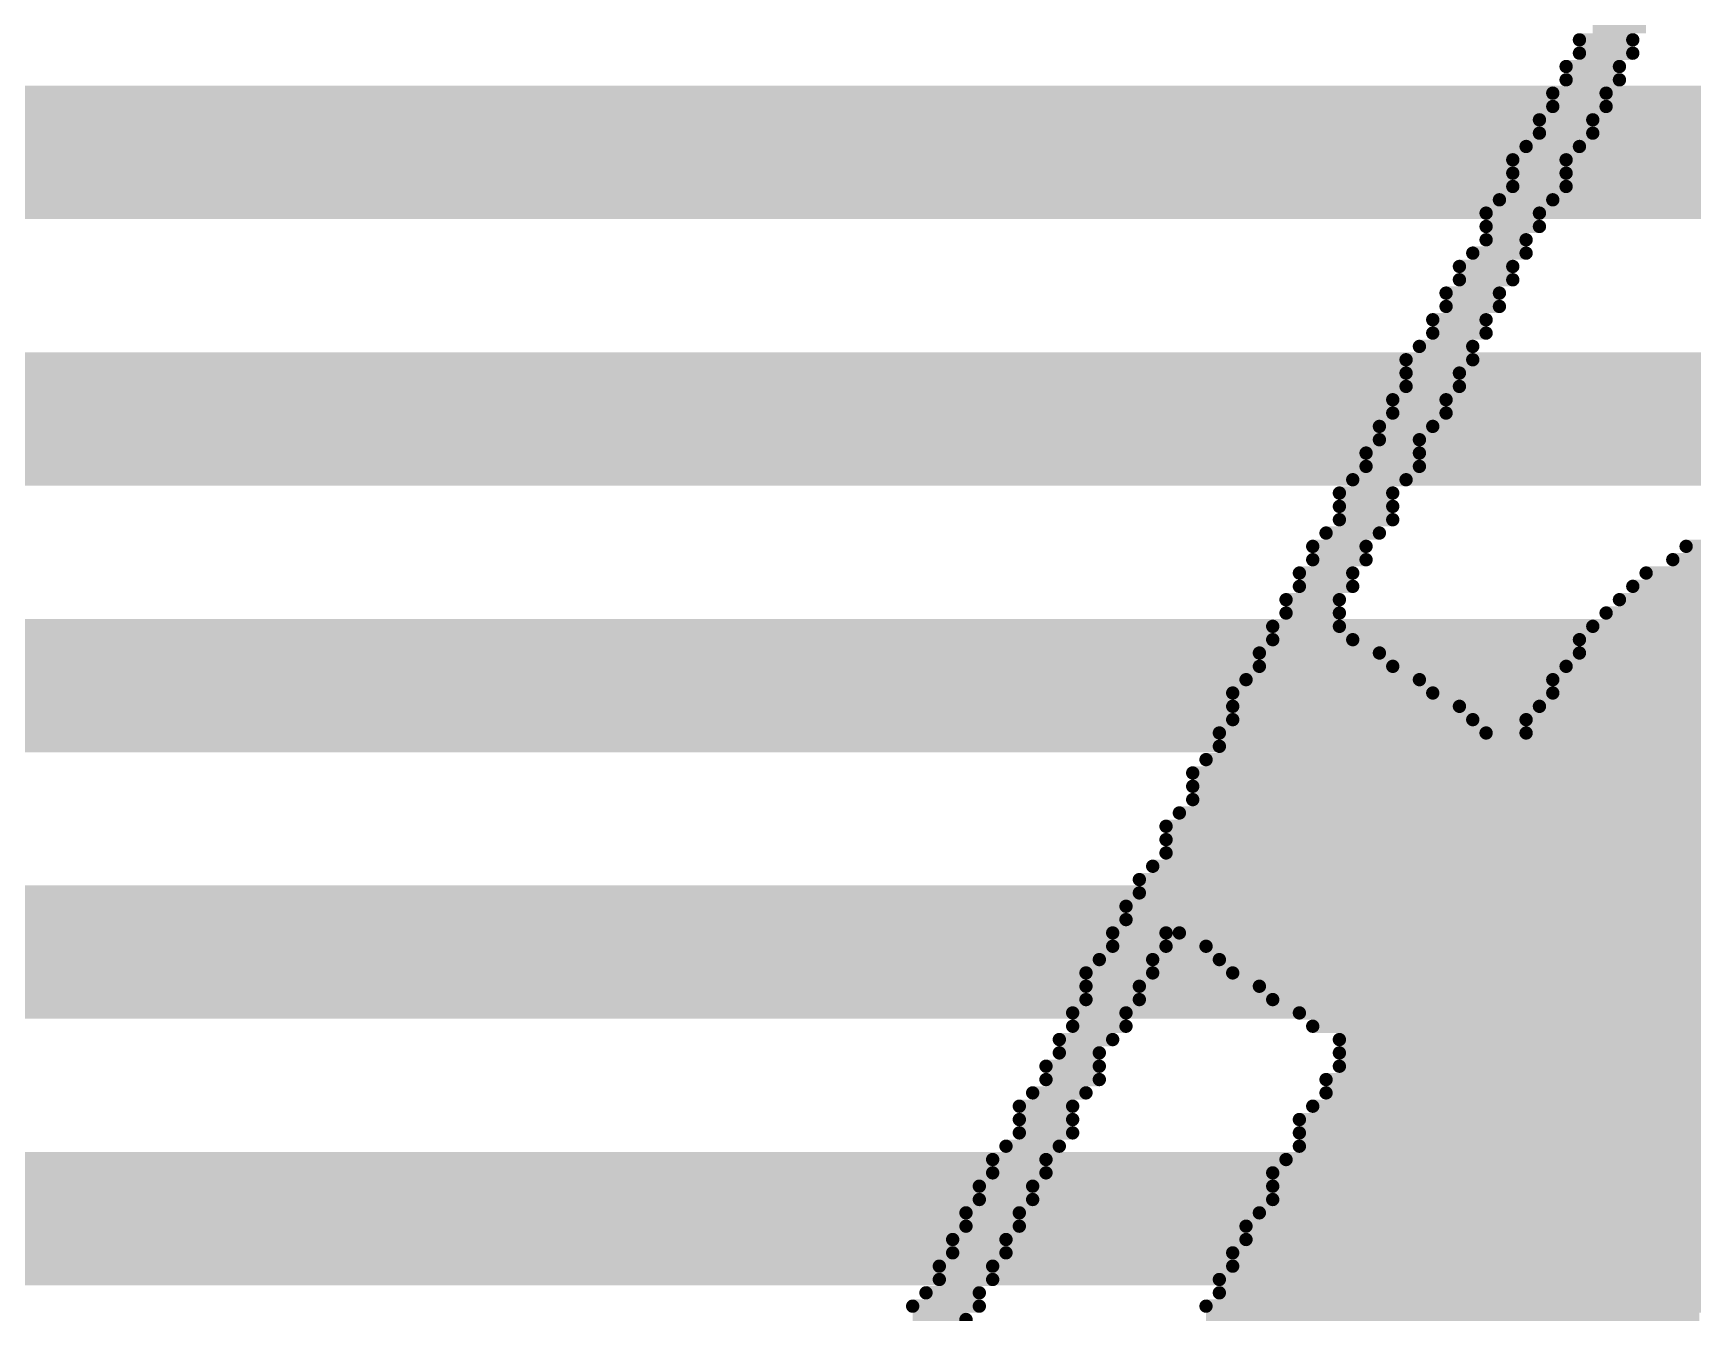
# Model space of a CAD drawing. Header units: millimetres. Extents: x 0.99 to 9.85, y 0.8 to 4.18.
# Drawn here: x 5.1271 to 5.2515, y 2.4645 to 2.5605 of the extents above; entities that cross this region are included whole.
import ezdxf

# ---------------------------------------------------------------- set-up
doc = ezdxf.new("R2010")
doc.units = ezdxf.units.MM
doc.header["$MEASUREMENT"] = 0
doc.layers.add('TopLayer', color=1, linetype='Continuous')
doc.layers.add('TopOverlay', color=2, linetype='Continuous')

# ---------------------------------------------------------------- blocks, each defined once
blk = doc.blocks.new('ICO1_95')
at = {"layer": 'TopOverlay', "const_width": 0.001}
for points in [[(-0.039, 0.098), (-0.035, 0.098)], [(-0.038, 0.099), (-0.034, 0.099)], [(-0.039, 0.097), (-0.035, 0.097)], [(-0.04, 0.096), (-0.036, 0.096)], [(-0.04, 0.095), (-0.036, 0.095)], [(-0.041, 0.094), (-0.037, 0.094)], [(-0.041, 0.093), (-0.037, 0.093)], [(-0.042, 0.092), (-0.038, 0.092)], [(-0.042, 0.091), (-0.038, 0.091)], [(-0.043, 0.09), (-0.039, 0.09)], [(-0.044, 0.089), (-0.04, 0.089)], [(-0.044, 0.088), (-0.04, 0.088)], [(-0.044, 0.087), (-0.04, 0.087)], [(-0.045, 0.086), (-0.041, 0.086)], [(-0.046, 0.085), (-0.042, 0.085)], [(-0.046, 0.084), (-0.042, 0.084)], [(-0.046, 0.083), (-0.043, 0.083)], [(-0.047, 0.082), (-0.043, 0.082)], [(-0.048, 0.081), (-0.044, 0.081)], [(-0.048, 0.08), (-0.044, 0.08)], [(-0.049, 0.079), (-0.045, 0.079)], [(-0.049, 0.078), (-0.045, 0.078)], [(-0.05, 0.077), (-0.046, 0.077)], [(-0.05, 0.076), (-0.046, 0.076)], [(-0.051, 0.075), (-0.047, 0.075)], [(-0.052, 0.074), (-0.047, 0.074)], [(-0.052, 0.073), (-0.048, 0.073)], [(-0.052, 0.072), (-0.048, 0.072)], [(-0.053, 0.071), (-0.049, 0.071)], [(-0.053, 0.07), (-0.049, 0.07)], [(-0.054, 0.069), (-0.05, 0.069)], [(-0.054, 0.068), (-0.051, 0.068)], [(-0.055, 0.067), (-0.051, 0.067)], [(-0.055, 0.066), (-0.051, 0.066)], [(-0.056, 0.065), (-0.052, 0.065)], [(-0.057, 0.064), (-0.053, 0.064)], [(-0.057, 0.063), (-0.053, 0.063)], [(-0.057, 0.062), (-0.053, 0.062)], [(-0.058, 0.061), (-0.054, 0.061)], [(-0.059, 0.06), (-0.055, 0.06)], [(-0.031, 0.06), (0.072, 0.06)], [(-0.06, 0.058), (-0.056, 0.058)], [(-0.059, 0.059), (-0.055, 0.059)], [(-0.034, 0.058), (0.073, 0.058)], [(-0.032, 0.059), (0.072, 0.059)], [(-0.06, 0.057), (-0.056, 0.057)], [(-0.035, 0.057), (0.073, 0.057)], [(-0.061, 0.056), (-0.057, 0.056)], [(-0.036, 0.056), (0.074, 0.056)], [(-0.061, 0.055), (-0.057, 0.055)], [(-0.037, 0.055), (0.074, 0.055)], [(-0.062, 0.054), (-0.057, 0.054)], [(-0.038, 0.054), (0.075, 0.054)], [(-0.063, 0.052), (-0.054, 0.052)], [(-0.062, 0.053), (-0.056, 0.053)], [(-0.039, 0.053), (0.075, 0.053)], [(-0.039, 0.052), (0.076, 0.052)], [(-0.063, 0.051), (-0.053, 0.051)], [(-0.04, 0.051), (0.076, 0.051)], [(-0.064, 0.05), (-0.051, 0.05)], [(-0.041, 0.05), (0.077, 0.05)], [(-0.065, 0.049), (-0.05, 0.049)], [(-0.041, 0.049), (0.077, 0.049)], [(-0.065, 0.048), (-0.048, 0.048)], [(-0.065, 0.047), (-0.047, 0.047)], [(-0.043, 0.047), (0.078, 0.047)], [(-0.042, 0.048), (0.078, 0.048)], [(-0.066, 0.046), (-0.046, 0.046)], [(-0.043, 0.046), (0.079, 0.046)], [(-0.066, 0.045), (0.079, 0.045)], [(-0.067, 0.044), (0.08, 0.044)], [(-0.068, 0.043), (0.08, 0.043)], [(-0.068, 0.042), (0.081, 0.042)], [(-0.068, 0.041), (0.081, 0.041)], [(-0.069, 0.04), (0.082, 0.04)], [(-0.07, 0.039), (0.082, 0.039)], [(-0.07, 0.038), (0.083, 0.038)], [(-0.07, 0.037), (0.083, 0.037)], [(-0.071, 0.036), (0.084, 0.036)], [(-0.072, 0.035), (0.084, 0.035)], [(-0.072, 0.034), (0.085, 0.034)], [(-0.073, 0.033), (0.085, 0.033)], [(-0.073, 0.032), (0.086, 0.032)], [(-0.074, 0.031), (-0.07, 0.031)], [(-0.069, 0.031), (0.086, 0.031)], [(-0.074, 0.03), (-0.07, 0.03)], [(-0.067, 0.03), (0.087, 0.03)], [(-0.075, 0.029), (-0.071, 0.029)], [(-0.066, 0.029), (0.087, 0.029)], [(-0.076, 0.028), (-0.071, 0.028)], [(-0.076, 0.027), (-0.072, 0.027)], [(-0.065, 0.028), (0.087, 0.028)], [(-0.063, 0.027), (0.083, 0.027)], [(-0.076, 0.026), (-0.072, 0.026)], [(-0.062, 0.026), (0.081, 0.026)], [(-0.077, 0.025), (-0.073, 0.025)], [(-0.06, 0.025), (0.079, 0.025)], [(-0.077, 0.024), (-0.073, 0.024)], [(-0.059, 0.024), (0.077, 0.024)], [(-0.078, 0.023), (-0.074, 0.023)], [(-0.078, 0.022), (-0.075, 0.022)], [(-0.057, 0.023), (0.076, 0.023)], [(-0.057, 0.022), (0.074, 0.022)], [(-0.079, 0.021), (-0.075, 0.021)], [(-0.057, 0.021), (0.074, 0.021)], [(-0.079, 0.02), (-0.075, 0.02)], [(-0.058, 0.02), (0.073, 0.02)], [(-0.08, 0.019), (-0.076, 0.019)], [(-0.058, 0.019), (0.073, 0.019)], [(-0.081, 0.018), (-0.077, 0.018)], [(-0.081, 0.017), (-0.077, 0.017)], [(-0.06, 0.017), (0.072, 0.017)], [(-0.059, 0.018), (0.072, 0.018)], [(-0.081, 0.016), (-0.077, 0.016)], [(-0.06, 0.016), (0.071, 0.016)], [(-0.082, 0.015), (-0.078, 0.015)], [(-0.06, 0.015), (0.071, 0.015)], [(-0.083, 0.014), (-0.079, 0.014)], [(-0.061, 0.014), (0.07, 0.014)], [(-0.084, 0.012), (-0.08, 0.012)], [(-0.083, 0.013), (-0.079, 0.013)], [(-0.062, 0.013), (0.07, 0.013)], [(-0.062, 0.012), (0.069, 0.012)], [(-0.084, 0.011), (-0.08, 0.011)], [(-0.062, 0.011), (0.069, 0.011)], [(-0.085, 0.01), (-0.081, 0.01)], [(-0.063, 0.01), (0.068, 0.01)], [(-0.085, 0.009), (-0.081, 0.009)], [(-0.064, 0.009), (0.067, 0.009)], [(-0.086, 0.008), (-0.082, 0.008)], [(-0.086, 0.007), (-0.082, 0.007)], [(-0.065, 0.007), (0.066, 0.007)], [(-0.064, 0.008), (0.066, 0.008)], [(-0.087, 0.006), (-0.083, 0.006)], [(-0.065, 0.006), (0.065, 0.006)], [(-0.087, 0.005), (-0.083, 0.005)], [(-0.066, 0.005), (0.064, 0.005)], [(-0.088, 0.004), (-0.084, 0.004)], [(-0.066, 0.004), (0.063, 0.004)], [(-0.089, 0.003), (-0.084, 0.003)], [(-0.089, 0.002), (-0.085, 0.002)], [(-0.067, 0.003), (0.063, 0.003)], [(-0.067, 0.002), (-0.03, 0.002)]]:
    blk.add_lwpolyline(points, dxfattribs=at)
at = {"layer": 'TopOverlay', "const_width": 0.0005}
for points in [[(-0.03925, 0.098, 1), (-0.03875, 0.098, 1)], [(-0.03525, 0.098, 1), (-0.03475, 0.098, 1)], [(-0.03925, 0.097, 1), (-0.03875, 0.097, 1)], [(-0.03525, 0.097, 1), (-0.03475, 0.097, 1)], [(-0.04025, 0.096, 1), (-0.03975, 0.096, 1)], [(-0.03625, 0.096, 1), (-0.03575, 0.096, 1)], [(-0.04025, 0.095, 1), (-0.03975, 0.095, 1)], [(-0.03625, 0.095, 1), (-0.03575, 0.095, 1)], [(-0.04125, 0.094, 1), (-0.04075, 0.094, 1)], [(-0.04125, 0.093, 1), (-0.04075, 0.093, 1)], [(-0.03725, 0.094, 1), (-0.03675, 0.094, 1)], [(-0.03725, 0.093, 1), (-0.03675, 0.093, 1)], [(-0.04225, 0.092, 1), (-0.04175, 0.092, 1)], [(-0.03825, 0.092, 1), (-0.03775, 0.092, 1)], [(-0.04225, 0.091, 1), (-0.04175, 0.091, 1)], [(-0.03825, 0.091, 1), (-0.03775, 0.091, 1)], [(-0.04325, 0.09, 1), (-0.04275, 0.09, 1)], [(-0.03925, 0.09, 1), (-0.03875, 0.09, 1)], [(-0.04425, 0.089, 1), (-0.04375, 0.089, 1)], [(-0.04425, 0.088, 1), (-0.04375, 0.088, 1)], [(-0.04025, 0.089, 1), (-0.03975, 0.089, 1)], [(-0.04025, 0.088, 1), (-0.03975, 0.088, 1)], [(-0.04425, 0.087, 1), (-0.04375, 0.087, 1)], [(-0.04025, 0.087, 1), (-0.03975, 0.087, 1)], [(-0.04525, 0.086, 1), (-0.04475, 0.086, 1)], [(-0.04125, 0.086, 1), (-0.04075, 0.086, 1)], [(-0.04625, 0.085, 1), (-0.04575, 0.085, 1)], [(-0.04225, 0.085, 1), (-0.04175, 0.085, 1)], [(-0.04625, 0.084, 1), (-0.04575, 0.084, 1)], [(-0.04625, 0.083, 1), (-0.04575, 0.083, 1)], [(-0.04325, 0.083, 1), (-0.04275, 0.083, 1)], [(-0.04225, 0.084, 1), (-0.04175, 0.084, 1)], [(-0.04725, 0.082, 1), (-0.04675, 0.082, 1)], [(-0.04325, 0.082, 1), (-0.04275, 0.082, 1)], [(-0.04825, 0.081, 1), (-0.04775, 0.081, 1)], [(-0.04425, 0.081, 1), (-0.04375, 0.081, 1)], [(-0.04825, 0.08, 1), (-0.04775, 0.08, 1)], [(-0.04425, 0.08, 1), (-0.04375, 0.08, 1)], [(-0.04925, 0.079, 1), (-0.04875, 0.079, 1)], [(-0.04925, 0.078, 1), (-0.04875, 0.078, 1)], [(-0.04525, 0.079, 1), (-0.04475, 0.079, 1)], [(-0.04525, 0.078, 1), (-0.04475, 0.078, 1)], [(-0.05025, 0.077, 1), (-0.04975, 0.077, 1)], [(-0.04625, 0.077, 1), (-0.04575, 0.077, 1)], [(-0.05025, 0.076, 1), (-0.04975, 0.076, 1)], [(-0.04625, 0.076, 1), (-0.04575, 0.076, 1)], [(-0.05125, 0.075, 1), (-0.05075, 0.075, 1)], [(-0.04725, 0.075, 1), (-0.04675, 0.075, 1)], [(-0.05225, 0.074, 1), (-0.05175, 0.074, 1)], [(-0.05225, 0.073, 1), (-0.05175, 0.073, 1)], [(-0.04825, 0.073, 1), (-0.04775, 0.073, 1)], [(-0.04725, 0.074, 1), (-0.04675, 0.074, 1)], [(-0.05225, 0.072, 1), (-0.05175, 0.072, 1)], [(-0.04825, 0.072, 1), (-0.04775, 0.072, 1)], [(-0.05325, 0.071, 1), (-0.05275, 0.071, 1)], [(-0.04925, 0.071, 1), (-0.04875, 0.071, 1)], [(-0.05325, 0.07, 1), (-0.05275, 0.07, 1)], [(-0.04925, 0.07, 1), (-0.04875, 0.07, 1)], [(-0.05425, 0.069, 1), (-0.05375, 0.069, 1)], [(-0.05425, 0.068, 1), (-0.05375, 0.068, 1)], [(-0.05125, 0.068, 1), (-0.05075, 0.068, 1)], [(-0.05025, 0.069, 1), (-0.04975, 0.069, 1)], [(-0.05525, 0.067, 1), (-0.05475, 0.067, 1)], [(-0.05125, 0.067, 1), (-0.05075, 0.067, 1)], [(-0.05525, 0.066, 1), (-0.05475, 0.066, 1)], [(-0.05125, 0.066, 1), (-0.05075, 0.066, 1)], [(-0.05625, 0.065, 1), (-0.05575, 0.065, 1)], [(-0.05225, 0.065, 1), (-0.05175, 0.065, 1)], [(-0.05725, 0.064, 1), (-0.05675, 0.064, 1)], [(-0.05725, 0.063, 1), (-0.05675, 0.063, 1)], [(-0.05325, 0.064, 1), (-0.05275, 0.064, 1)], [(-0.05325, 0.063, 1), (-0.05275, 0.063, 1)], [(-0.05725, 0.062, 1), (-0.05675, 0.062, 1)], [(-0.05325, 0.062, 1), (-0.05275, 0.062, 1)], [(-0.05825, 0.061, 1), (-0.05775, 0.061, 1)], [(-0.05425, 0.061, 1), (-0.05375, 0.061, 1)], [(-0.05925, 0.06, 1), (-0.05875, 0.06, 1)], [(-0.05525, 0.06, 1), (-0.05475, 0.06, 1)], [(-0.03125, 0.06, 1), (-0.03075, 0.06, 1)], [(-0.06025, 0.058, 1), (-0.05975, 0.058, 1)], [(-0.05925, 0.059, 1), (-0.05875, 0.059, 1)], [(-0.05625, 0.058, 1), (-0.05575, 0.058, 1)], [(-0.05525, 0.059, 1), (-0.05475, 0.059, 1)], [(-0.03425, 0.058, 1), (-0.03375, 0.058, 1)], [(-0.03225, 0.059, 1), (-0.03175, 0.059, 1)], [(-0.06025, 0.057, 1), (-0.05975, 0.057, 1)], [(-0.05625, 0.057, 1), (-0.05575, 0.057, 1)], [(-0.03525, 0.057, 1), (-0.03475, 0.057, 1)], [(-0.06125, 0.056, 1), (-0.06075, 0.056, 1)], [(-0.05725, 0.056, 1), (-0.05675, 0.056, 1)], [(-0.03625, 0.056, 1), (-0.03575, 0.056, 1)], [(-0.06125, 0.055, 1), (-0.06075, 0.055, 1)], [(-0.05725, 0.055, 1), (-0.05675, 0.055, 1)], [(-0.03725, 0.055, 1), (-0.03675, 0.055, 1)], [(-0.06225, 0.054, 1), (-0.06175, 0.054, 1)], [(-0.05725, 0.054, 1), (-0.05675, 0.054, 1)], [(-0.03825, 0.054, 1), (-0.03775, 0.054, 1)], [(-0.06325, 0.052, 1), (-0.06275, 0.052, 1)], [(-0.06225, 0.053, 1), (-0.06175, 0.053, 1)], [(-0.05625, 0.053, 1), (-0.05575, 0.053, 1)], [(-0.05425, 0.052, 1), (-0.05375, 0.052, 1)], [(-0.03925, 0.053, 1), (-0.03875, 0.053, 1)], [(-0.03925, 0.052, 1), (-0.03875, 0.052, 1)], [(-0.06325, 0.051, 1), (-0.06275, 0.051, 1)], [(-0.05325, 0.051, 1), (-0.05275, 0.051, 1)], [(-0.04025, 0.051, 1), (-0.03975, 0.051, 1)], [(-0.06425, 0.05, 1), (-0.06375, 0.05, 1)], [(-0.05125, 0.05, 1), (-0.05075, 0.05, 1)], [(-0.04125, 0.05, 1), (-0.04075, 0.05, 1)], [(-0.06525, 0.049, 1), (-0.06475, 0.049, 1)], [(-0.05025, 0.049, 1), (-0.04975, 0.049, 1)], [(-0.04125, 0.049, 1), (-0.04075, 0.049, 1)], [(-0.06525, 0.048, 1), (-0.06475, 0.048, 1)], [(-0.06525, 0.047, 1), (-0.06475, 0.047, 1)], [(-0.04825, 0.048, 1), (-0.04775, 0.048, 1)], [(-0.04725, 0.047, 1), (-0.04675, 0.047, 1)], [(-0.04325, 0.047, 1), (-0.04275, 0.047, 1)], [(-0.04225, 0.048, 1), (-0.04175, 0.048, 1)], [(-0.06625, 0.046, 1), (-0.06575, 0.046, 1)], [(-0.04625, 0.046, 1), (-0.04575, 0.046, 1)], [(-0.04325, 0.046, 1), (-0.04275, 0.046, 1)], [(-0.06625, 0.045, 1), (-0.06575, 0.045, 1)], [(-0.06725, 0.044, 1), (-0.06675, 0.044, 1)], [(-0.06825, 0.043, 1), (-0.06775, 0.043, 1)], [(-0.06825, 0.042, 1), (-0.06775, 0.042, 1)], [(-0.06825, 0.041, 1), (-0.06775, 0.041, 1)], [(-0.06925, 0.04, 1), (-0.06875, 0.04, 1)], [(-0.07025, 0.039, 1), (-0.06975, 0.039, 1)], [(-0.07025, 0.038, 1), (-0.06975, 0.038, 1)], [(-0.07025, 0.037, 1), (-0.06975, 0.037, 1)], [(-0.07125, 0.036, 1), (-0.07075, 0.036, 1)], [(-0.07225, 0.035, 1), (-0.07175, 0.035, 1)], [(-0.07225, 0.034, 1), (-0.07175, 0.034, 1)], [(-0.07325, 0.033, 1), (-0.07275, 0.033, 1)], [(-0.07325, 0.032, 1), (-0.07275, 0.032, 1)], [(-0.07425, 0.031, 1), (-0.07375, 0.031, 1)], [(-0.07025, 0.031, 1), (-0.06975, 0.031, 1)], [(-0.06925, 0.031, 1), (-0.06875, 0.031, 1)], [(-0.07425, 0.03, 1), (-0.07375, 0.03, 1)], [(-0.07025, 0.03, 1), (-0.06975, 0.03, 1)], [(-0.06725, 0.03, 1), (-0.06675, 0.03, 1)], [(-0.07525, 0.029, 1), (-0.07475, 0.029, 1)], [(-0.07125, 0.029, 1), (-0.07075, 0.029, 1)], [(-0.06625, 0.029, 1), (-0.06575, 0.029, 1)], [(-0.07625, 0.028, 1), (-0.07575, 0.028, 1)], [(-0.07625, 0.027, 1), (-0.07575, 0.027, 1)], [(-0.07225, 0.027, 1), (-0.07175, 0.027, 1)], [(-0.07125, 0.028, 1), (-0.07075, 0.028, 1)], [(-0.06525, 0.028, 1), (-0.06475, 0.028, 1)], [(-0.06325, 0.027, 1), (-0.06275, 0.027, 1)], [(-0.07625, 0.026, 1), (-0.07575, 0.026, 1)], [(-0.07225, 0.026, 1), (-0.07175, 0.026, 1)], [(-0.06225, 0.026, 1), (-0.06175, 0.026, 1)], [(-0.07725, 0.025, 1), (-0.07675, 0.025, 1)], [(-0.07325, 0.025, 1), (-0.07275, 0.025, 1)], [(-0.06025, 0.025, 1), (-0.05975, 0.025, 1)], [(-0.07725, 0.024, 1), (-0.07675, 0.024, 1)], [(-0.07325, 0.024, 1), (-0.07275, 0.024, 1)], [(-0.05925, 0.024, 1), (-0.05875, 0.024, 1)], [(-0.07825, 0.023, 1), (-0.07775, 0.023, 1)], [(-0.07825, 0.022, 1), (-0.07775, 0.022, 1)], [(-0.07525, 0.022, 1), (-0.07475, 0.022, 1)], [(-0.07425, 0.023, 1), (-0.07375, 0.023, 1)], [(-0.05725, 0.023, 1), (-0.05675, 0.023, 1)], [(-0.05725, 0.022, 1), (-0.05675, 0.022, 1)], [(-0.07925, 0.021, 1), (-0.07875, 0.021, 1)], [(-0.07525, 0.021, 1), (-0.07475, 0.021, 1)], [(-0.05725, 0.021, 1), (-0.05675, 0.021, 1)], [(-0.07925, 0.02, 1), (-0.07875, 0.02, 1)], [(-0.07525, 0.02, 1), (-0.07475, 0.02, 1)], [(-0.05825, 0.02, 1), (-0.05775, 0.02, 1)], [(-0.08025, 0.019, 1), (-0.07975, 0.019, 1)], [(-0.07625, 0.019, 1), (-0.07575, 0.019, 1)], [(-0.05825, 0.019, 1), (-0.05775, 0.019, 1)], [(-0.08125, 0.018, 1), (-0.08075, 0.018, 1)], [(-0.08125, 0.017, 1), (-0.08075, 0.017, 1)], [(-0.07725, 0.018, 1), (-0.07675, 0.018, 1)], [(-0.07725, 0.017, 1), (-0.07675, 0.017, 1)], [(-0.06025, 0.017, 1), (-0.05975, 0.017, 1)], [(-0.05925, 0.018, 1), (-0.05875, 0.018, 1)], [(-0.08125, 0.016, 1), (-0.08075, 0.016, 1)], [(-0.07725, 0.016, 1), (-0.07675, 0.016, 1)], [(-0.06025, 0.016, 1), (-0.05975, 0.016, 1)], [(-0.08225, 0.015, 1), (-0.08175, 0.015, 1)], [(-0.07825, 0.015, 1), (-0.07775, 0.015, 1)], [(-0.06025, 0.015, 1), (-0.05975, 0.015, 1)], [(-0.08325, 0.014, 1), (-0.08275, 0.014, 1)], [(-0.07925, 0.014, 1), (-0.07875, 0.014, 1)], [(-0.06125, 0.014, 1), (-0.06075, 0.014, 1)], [(-0.08425, 0.012, 1), (-0.08375, 0.012, 1)], [(-0.08325, 0.013, 1), (-0.08275, 0.013, 1)], [(-0.08025, 0.012, 1), (-0.07975, 0.012, 1)], [(-0.07925, 0.013, 1), (-0.07875, 0.013, 1)], [(-0.06225, 0.013, 1), (-0.06175, 0.013, 1)], [(-0.06225, 0.012, 1), (-0.06175, 0.012, 1)], [(-0.08425, 0.011, 1), (-0.08375, 0.011, 1)], [(-0.08025, 0.011, 1), (-0.07975, 0.011, 1)], [(-0.06225, 0.011, 1), (-0.06175, 0.011, 1)], [(-0.08525, 0.01, 1), (-0.08475, 0.01, 1)], [(-0.08125, 0.01, 1), (-0.08075, 0.01, 1)], [(-0.06325, 0.01, 1), (-0.06275, 0.01, 1)], [(-0.08525, 0.009, 1), (-0.08475, 0.009, 1)], [(-0.08125, 0.009, 1), (-0.08075, 0.009, 1)], [(-0.06425, 0.009, 1), (-0.06375, 0.009, 1)], [(-0.08625, 0.008, 1), (-0.08575, 0.008, 1)], [(-0.08625, 0.007, 1), (-0.08575, 0.007, 1)], [(-0.08225, 0.008, 1), (-0.08175, 0.008, 1)], [(-0.08225, 0.007, 1), (-0.08175, 0.007, 1)], [(-0.06525, 0.007, 1), (-0.06475, 0.007, 1)], [(-0.06425, 0.008, 1), (-0.06375, 0.008, 1)], [(-0.08725, 0.006, 1), (-0.08675, 0.006, 1)], [(-0.08325, 0.006, 1), (-0.08275, 0.006, 1)], [(-0.06525, 0.006, 1), (-0.06475, 0.006, 1)], [(-0.08725, 0.005, 1), (-0.08675, 0.005, 1)], [(-0.08325, 0.005, 1), (-0.08275, 0.005, 1)], [(-0.06625, 0.005, 1), (-0.06575, 0.005, 1)], [(-0.08825, 0.004, 1), (-0.08775, 0.004, 1)], [(-0.08425, 0.004, 1), (-0.08375, 0.004, 1)], [(-0.06625, 0.004, 1), (-0.06575, 0.004, 1)], [(-0.08925, 0.003, 1), (-0.08875, 0.003, 1)], [(-0.08525, 0.002, 1), (-0.08475, 0.002, 1)], [(-0.08425, 0.003, 1), (-0.08375, 0.003, 1)], [(-0.06725, 0.003, 1), (-0.06675, 0.003, 1)]]:
    blk.add_lwpolyline(points, format="xyb", close=True, dxfattribs=at)
blk = doc.blocks.new('QS30_1_98')
at = {"layer": 'TopOverlay', "const_width": 0.01}
blk.add_lwpolyline([(0.59055, 0, 1), (-0.59055, 0, 1)], format="xyb", close=True, dxfattribs=at)

msp = doc.modelspace()

# ---------------------------------------------------------------- linework, layer by layer
at = {"layer": 'TopLayer', "const_width": 0.01}
for points in [[(4.5783, 2.55156), (5.37887, 2.55156)], [(4.57002, 2.53156), (5.37059, 2.53156)], [(3.54144, 2.51156), (5.36044, 2.51156)], [(3.53044, 2.49156), (5.34987, 2.49156)], [(3.52144, 2.47156), (5.34159, 2.47156)]]:
    msp.add_lwpolyline(points, dxfattribs=at)

# ---------------------------------------------------------------- block references
for name, p in [('QS30_1_98', (4.6811, 3.06717)), ('ICO1_95', (5.282, 2.462))]:
    msp.add_blockref(name, p)

doc.saveas('drawing.dxf')
